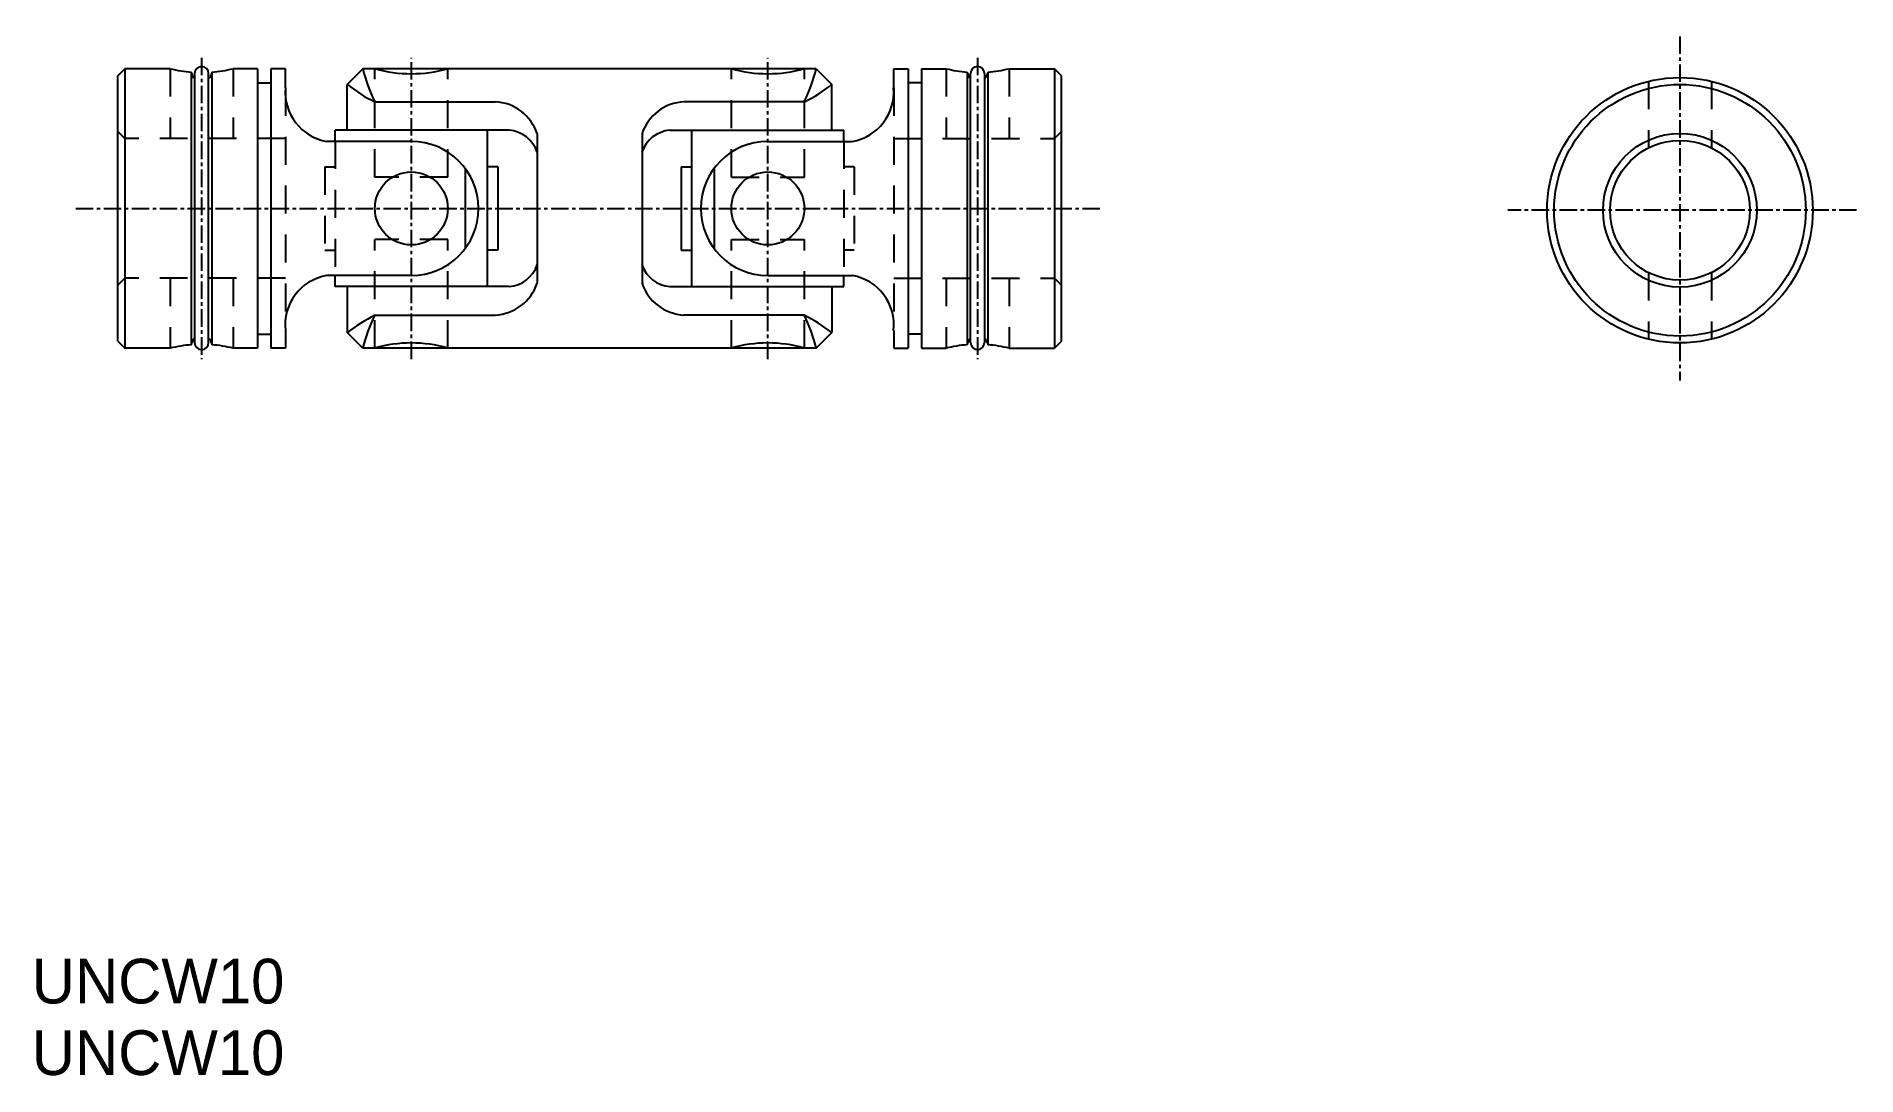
# Model space of a CAD drawing. Extents: x 94 to 225, y 69 to 143.
import ezdxf

# ---------------------------------------------------------------- set-up
doc = ezdxf.new("R2010")
doc.units = 0
doc.linetypes.add('CENTER', pattern=[2, 1.25, -0.25, 0.25, -0.25])
doc.linetypes.add('DASHED', pattern=[3.5, 2, -1.5])
doc.layers.get('0').update_dxf_attribs({"linetype": 'CONTINUOUS'})
doc.layers.add('CENTER', color=1, linetype='CENTER')

msp = doc.modelspace()

# ---------------------------------------------------------------- linework, layer by layer
for p, q in [((100.29, 140.62), (100.79, 141.12)), ((100.29, 121.62), (100.29, 140.62)), ((104.04, 141.12), (100.79, 141.12)), ((100.79, 141.12), (100.79, 121.12)), ((105.55, 140.88), (105.55, 121.36)), ((107.02, 140.88), (107.02, 121.36)), ((110.29, 141.12), (108.54, 141.12)), ((110.29, 141.12), (110.29, 121.12)), ((111.25, 141.12), (111.25, 121.12)), ((112.29, 141.12), (111.25, 141.12)), ((117.82, 141.12), (116.71, 140)), ((150.25, 141.12), (117.82, 141.12)), ((150.25, 141.12), (151.37, 140)), ((155.79, 141.12), (156.83, 141.12)), ((156.83, 141.12), (156.83, 121.12)), ((157.79, 141.12), (157.79, 121.12)), ((157.79, 141.12), (159.54, 141.12)), ((161.05, 140.88), (161.05, 121.36)), ((162.52, 140.88), (162.52, 121.36)), ((164.04, 141.12), (167.29, 141.12)), ((167.29, 141.12), (167.29, 121.12)), ((167.79, 140.62), (167.29, 141.12)), ((167.79, 121.62), (167.79, 140.62)), ((110.29, 140.12), (111.25, 140.12)), ((116.71, 136.71), (116.71, 140)), ((151.37, 136.71), (151.37, 140)), ((157.79, 140.12), (156.83, 140.12)), ((118.68, 138.76), (127.29, 138.76)), ((149.4, 138.76), (140.79, 138.76)), ((128.29, 136.71), (115.85, 136.71)), ((115.85, 135.95), (115.85, 136.71)), ((126.73, 125.53), (126.73, 136.71)), ((139.79, 136.71), (152.23, 136.71)), ((141.35, 125.53), (141.35, 136.71)), ((152.23, 135.95), (152.23, 136.71)), ((121.29, 135.92), (115.25, 135.92)), ((130.29, 136.48), (130.29, 125.77)), ((137.79, 136.48), (137.79, 125.77)), ((146.79, 135.92), (152.83, 135.92)), ((127.47, 134.1), (126.73, 134.1)), ((127.47, 134.1), (127.47, 128.14)), ((140.6, 134.1), (140.6, 128.14)), ((140.6, 134.1), (141.35, 134.1)), ((125.13, 134), (125.13, 128.24)), ((142.95, 134), (142.95, 128.24)), ((100.29, 131.12), (100.29, 131.12)), ((167.79, 131.12), (167.79, 131.12)), ((127.47, 128.14), (126.73, 128.14)), ((140.6, 128.14), (141.35, 128.14)), ((100.29, 126.37), (100.29, 126.37)), ((121.29, 126.32), (115.25, 126.32)), ((115.85, 125.53), (115.85, 126.3)), ((146.79, 126.32), (152.83, 126.32)), ((152.23, 125.53), (152.23, 126.3)), ((167.79, 126.37), (167.79, 126.37)), ((128.29, 125.53), (115.85, 125.53)), ((116.71, 125.53), (116.71, 122.24)), ((139.79, 125.53), (152.23, 125.53)), ((151.37, 125.53), (151.37, 122.24)), ((118.68, 123.48), (127.29, 123.48)), ((149.4, 123.48), (140.79, 123.48)), ((100.29, 121.62), (100.79, 121.12)), ((104.04, 121.12), (100.79, 121.12)), ((110.29, 121.12), (108.54, 121.12)), ((110.29, 122.12), (111.25, 122.12)), ((112.29, 121.12), (111.25, 121.12)), ((117.82, 121.12), (116.71, 122.24)), ((150.25, 121.12), (117.82, 121.12)), ((150.25, 121.12), (151.37, 122.24)), ((155.79, 121.12), (156.83, 121.12)), ((157.79, 122.12), (156.83, 122.12)), ((157.79, 121.12), (159.54, 121.12)), ((164.04, 121.12), (167.29, 121.12)), ((167.79, 121.62), (167.29, 121.12))]:
    msp.add_line(p, q)
at = {"color": 3, "linetype": 'DASHED'}
for p, q in [((104.04, 141.12), (104.04, 136.12)), ((108.54, 141.12), (108.54, 136.12)), ((118.68, 133.36), (118.68, 141.12)), ((123.9, 133.36), (123.9, 141.12)), ((144.18, 133.36), (144.18, 141.12)), ((149.4, 133.36), (149.4, 141.12)), ((159.54, 141.12), (159.54, 136.12)), ((164.04, 141.12), (164.04, 136.12)), ((112.29, 139.75), (112.29, 122.38)), ((155.79, 139.75), (155.79, 122.38)), ((209.78, 140.22), (209.78, 135.45)), ((214.28, 140.22), (214.28, 135.45)), ((100.79, 136.12), (100.29, 136.62)), ((112.29, 136.12), (100.79, 136.12)), ((115.85, 135.95), (115.85, 126.3)), ((152.23, 135.95), (152.23, 126.3)), ((155.79, 136.12), (167.29, 136.12)), ((167.29, 136.12), (167.79, 136.62)), ((115.1, 134.1), (115.1, 128.14)), ((115.1, 134.1), (115.85, 134.1)), ((152.97, 134.1), (152.23, 134.1)), ((152.97, 134.1), (152.97, 128.14)), ((123.9, 133.36), (118.68, 133.36)), ((144.18, 133.36), (149.4, 133.36)), ((115.1, 128.14), (115.85, 128.14)), ((118.68, 121.12), (118.68, 128.89)), ((123.9, 128.89), (118.68, 128.89)), ((123.9, 121.12), (123.9, 128.89)), ((144.18, 121.12), (144.18, 128.89)), ((144.18, 128.89), (149.4, 128.89)), ((149.4, 121.12), (149.4, 128.89)), ((152.97, 128.14), (152.23, 128.14)), ((209.78, 126.52), (209.78, 121.76)), ((214.28, 126.52), (214.28, 121.76)), ((100.79, 126.12), (100.29, 125.62)), ((112.29, 126.12), (100.79, 126.12)), ((104.04, 126.12), (104.04, 121.12)), ((108.54, 126.12), (108.54, 121.12)), ((155.79, 126.12), (167.29, 126.12)), ((159.54, 126.12), (159.54, 121.12)), ((164.04, 126.12), (164.04, 121.12)), ((167.29, 126.12), (167.79, 125.62))]:
    msp.add_line(p, q, dxfattribs=at)
at = {"linetype": 'CONTINUOUS'}
for p, q in [((105.79, 140.77), (105.79, 121.52)), ((106.79, 121.52), (106.79, 140.77)), ((112.29, 139.75), (112.29, 141.12)), ((155.79, 139.75), (155.79, 141.12)), ((161.29, 121.52), (161.29, 140.77)), ((162.29, 140.77), (162.29, 121.52)), ((112.29, 122.38), (112.29, 121.12)), ((155.79, 122.38), (155.79, 121.12))]:
    msp.add_line(p, q, dxfattribs=at)
for centre, radius in [((212.03, 130.99), 9.5), ((212.03, 130.99), 9), ((212.03, 130.99), 5.5), ((212.03, 130.99), 5), ((121.29, 131.12), 2.61), ((146.79, 131.12), 2.61)]:
    msp.add_circle(centre, radius)
for centre, radius, start, end in [((106.29, 150.35), 9.5, 256.2998, 265.5636), ((106.29, 140.97), 0.75, 191.5369, 228.1897), ((106.29, 140.77), 0.5, 0, 180), ((106.29, 140.97), 0.75, 311.8103, 348.4631), ((106.29, 150.35), 9.5, 274.4364, 283.7002), ((128.69, 143.72), 11.18, 193.4639, 206.3829), ((121.29, 150.26), 9.5, 254.0672, 285.9328), ((121.29, 150.26), 9.5, 254.0672, 285.9328), ((146.79, 150.26), 9.5, 254.0672, 285.9328), ((139.38, 143.72), 11.18, 333.6171, 346.5361), ((161.79, 150.35), 9.5, 256.2998, 265.5636), ((161.79, 140.97), 0.75, 191.5369, 228.1897), ((161.79, 140.77), 0.5, 0, 180), ((161.79, 140.97), 0.75, 311.8103, 348.4631), ((161.79, 150.35), 9.5, 274.4364, 283.7002), ((115.87, 139.46), 3.6, 175.4789, 260.0158), ((122.7, 147.32), 9.46, 230.6783, 244.8518), ((145.38, 147.32), 9.46, 295.1482, 309.3217), ((152.2, 139.46), 3.6, 279.9842, 4.5211), ((127.1, 135.39), 3.37, 18.7715, 86.7219), ((140.98, 135.39), 3.37, 93.2781, 161.2285), ((128.12, 134.43), 2.29, 18.2795, 85.6596), ((139.96, 134.43), 2.29, 94.3404, 161.7205), ((121.29, 131.12), 4.8, 270, 90), ((146.79, 131.12), 4.8, 90, 270), ((115.85, 122.78), 3.59, 99.6995, 186.47), ((128.12, 127.82), 2.29, 274.3404, 341.7205), ((139.96, 127.82), 2.29, 198.2795, 265.6596), ((152.22, 122.78), 3.59, 353.53, 80.3005), ((127.1, 126.85), 3.37, 273.2781, 341.2285), ((140.98, 126.85), 3.37, 198.7715, 266.7219), ((123.87, 113.08), 11.62, 116.5138, 128.0208), ((128.69, 118.52), 11.18, 153.6114, 166.5217), ((139.38, 118.52), 11.18, 13.4783, 26.3886), ((144.21, 113.08), 11.62, 51.9792, 63.4862), ((106.29, 111.89), 9.5, 94.4364, 103.7002), ((106.29, 121.27), 0.75, 131.8103, 168.4631), ((106.29, 121.52), 0.5, 180, 0), ((106.29, 121.27), 0.75, 11.5369, 48.1897), ((106.29, 111.89), 9.5, 76.2998, 85.5636), ((121.29, 111.99), 9.5, 74.0672, 105.9328), ((121.29, 111.99), 9.5, 74.0672, 105.9328), ((146.79, 111.99), 9.5, 74.0672, 105.9328), ((161.79, 111.89), 9.5, 94.4364, 103.7002), ((161.79, 121.27), 0.75, 131.8103, 168.4631), ((161.79, 121.52), 0.5, 180, 0), ((161.79, 121.27), 0.75, 11.5369, 48.1897), ((161.79, 111.89), 9.5, 76.2998, 85.5636)]:
    msp.add_arc(centre, radius, start, end)
at = {"layer": 'CENTER', "color": 1, "linetype": 'CENTER'}
for p, q in [((212.03, 143.43), (212.03, 118.81)), ((106.29, 141.9), (106.29, 120.34)), ((121.29, 120.34), (121.29, 141.9)), ((146.79, 120.34), (146.79, 141.9)), ((161.79, 141.9), (161.79, 120.34)), ((97.29, 131.12), (170.79, 131.12)), ((224.67, 130.99), (199.71, 130.99))]:
    msp.add_line(p, q, dxfattribs=at)

# ---------------------------------------------------------------- texts
for p in [(94.14, 74.22), (94.14, 69.1)]:
    msp.add_text('UNCW10', height=3.2).set_placement(p)

doc.saveas('drawing.dxf')
